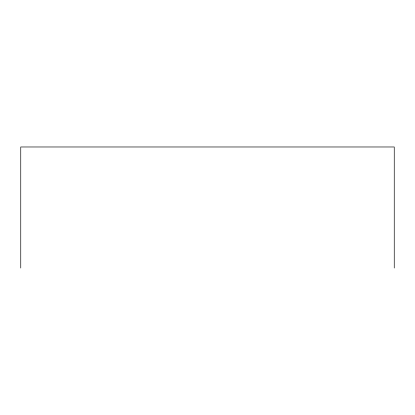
<?xml version="1.0" encoding="UTF-8"?>
<svg xmlns="http://www.w3.org/2000/svg" width="415" height="415" viewBox="0 0 415 415"><rect width="100%" height="100%" fill="white"/><g stroke="black" fill="none" stroke-linecap="round" stroke-linejoin="round"><path stroke-width="0.62" d="M394.25 268.023L394.25 146.977L20.75 146.977L20.75 268.023"/></g></svg>
